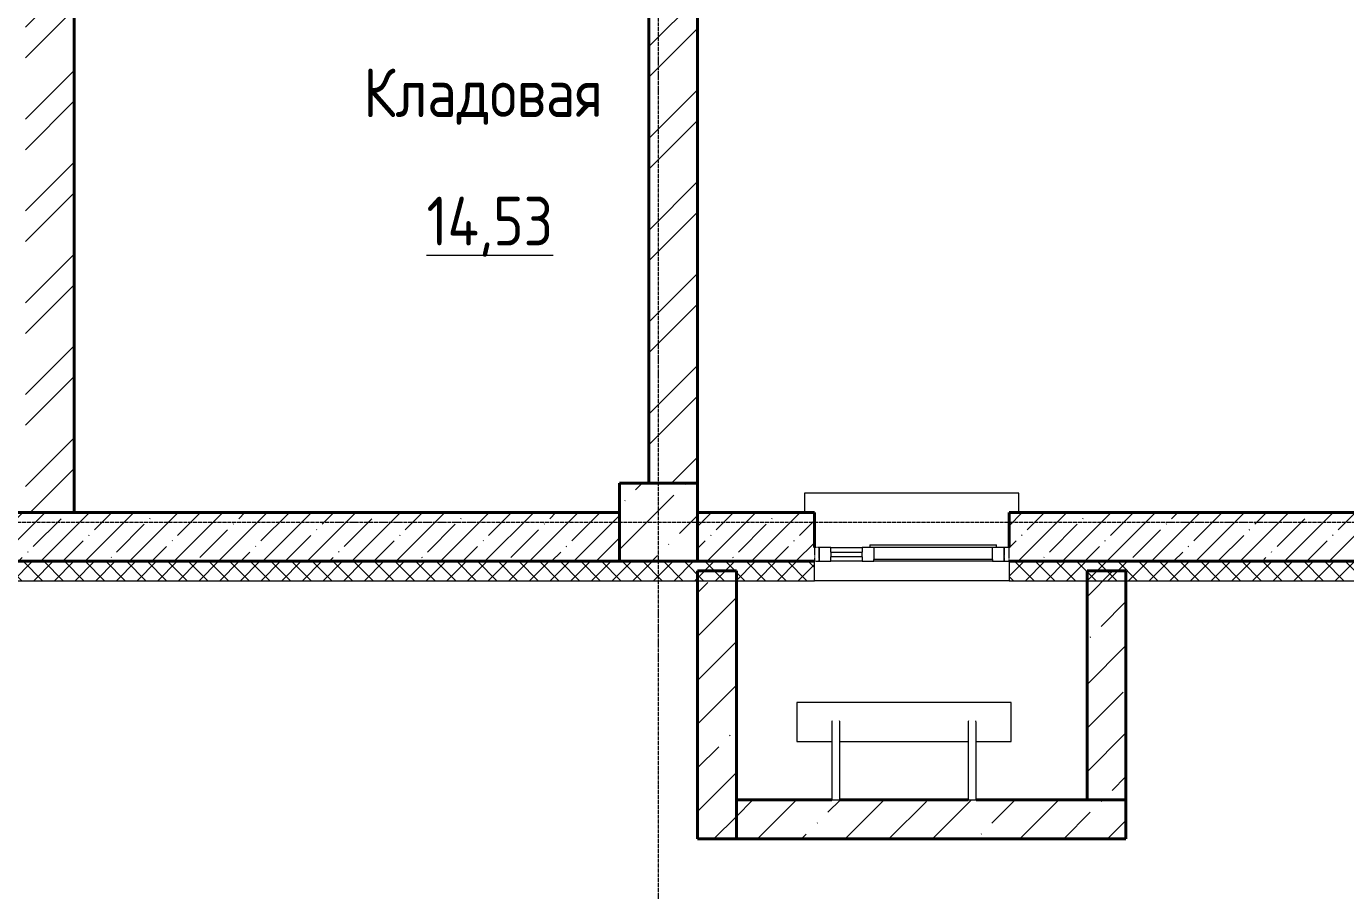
# Model space of a CAD drawing. Header units: millimetres. Extents: x 0 to 351840, y -132678 to 32417.
# Drawn here: x 318573 to 325347, y -205 to 4230 of the extents above; entities that cross this region are included whole.
import ezdxf

# ---------------------------------------------------------------- set-up
doc = ezdxf.new("R2010")
doc.units = ezdxf.units.MM
doc.linetypes.add('BI_линия_сетки', pattern=[25, 20, -2.5, 0, -2.5])
doc.linetypes.add('BI_невидимые', pattern=[5, 3, -2])
for name, color, linetype, lineweight in [('Каркас', 7, 'Continuous', 18), ('Марки помещений', 7, 'Continuous', 20), ('Несущие колонны', 7, 'Continuous', 18), ('Окна', 7, 'Continuous', 18), ('Оси', 7, 'Continuous', 9), ('Стены внутренние', 7, 'Continuous', 18), ('Стены наружные', 7, 'Continuous', 18), ('Стены несущие', 7, 'Continuous', 18), ('Стены отделка', 7, 'Continuous', 18)]:
    doc.layers.add(name, color=color, linetype=linetype, lineweight=lineweight)
doc.styles.add('GOST Common_1', font='GOST Common.ttf', dxfattribs={"width": 0.9, "height": 250})
pattern_1 = [(45, (5685.96, 5809.43), (-114.0493, 114.0493), []), (45, (5800.01, 5809.43), (-114.0493, 114.0493), [201.612, -40.322, 3.353, -36.97])]
pattern_2 = [(45, (5685.96, 5809.43), (-224.5064, 224.5064), []), (45, (5910.47, 5809.43), (-224.5064, 224.5064), [396.875, -79.375, 3.353, -76.022])]

# ---------------------------------------------------------------- blocks, each defined once
blk = doc.blocks.new('_временные_конструкции_колонны_монолитные_прямоугольная - _временная_конструкция_колонна_400x400-V3--01 Подвал__-3_000____Отделочный_')
at = {"layer": 'Несущие колонны', "lineweight": 9}
h = blk.add_hatch(dxfattribs=at)
h.set_pattern_fill('FP_4', color=9, style=0, pattern_type=2)
h.set_pattern_definition([(45, (-21400, 0), (84.1903, 308.6967), [396.875, -79.375, 3.353, -76.022])])
h.paths.add_polyline_path([(-200, -200), (200, -200), (200, 200), (-200, 200)])
at = {"layer": 'Несущие колонны', "color": 9, "lineweight": 40}
for p, q in [((200, 200), (-200, 200)), ((-200, 200), (-200, -200)), ((200, -200), (200, 200)), ((-200, -200), (200, -200))]:
    blk.add_line(p, q, dxfattribs=at)
blk = doc.blocks.new('_Окна_Пластиковые_Двухстворчатые_ПО - _окно_ОП_1200-1300_операторская-V39--01 Подвал__-3_000____Отделочный_')
at = {"layer": 'Окна', "color": 9, "linetype": 'BI_невидимые', "lineweight": 9}
for p, q in [((-475, 340.8), (-500, 340.8)), ((-500, 340.8), (-500, 270.8)), ((-475, 270.8), (-475, 340.8)), ((500, 340.8), (475, 340.8)), ((475, 340.8), (475, 270.8)), ((500, 270.8), (500, 340.8)), ((-500, 270.8), (-475, 270.8)), ((475, 270.8), (500, 270.8))]:
    blk.add_line(p, q, dxfattribs=at)
at = {"layer": 'Окна', "color": 9}
for p, q in [((-415, 340.8), (-475, 340.8)), ((-475, 340.8), (-475, 270.8)), ((-415, 340.8), (195, 340.8)), ((-415, 331.2), (-415, 340.8)), ((255, 340.8), (195, 340.8)), ((195, 340.8), (195, 331.2)), ((255, 340.8), (415, 340.8)), ((255, 317.8), (255, 340.8)), ((475, 340.8), (415, 340.8)), ((415, 340.8), (415, 317.8)), ((475, 270.8), (475, 340.8)), ((-415, 331.2), (195, 331.2)), ((-415, 331.2), (-415, 270.8)), ((195, 270.8), (195, 331.2)), ((255, 317.8), (415, 317.8)), ((255, 317.8), (255, 293.8)), ((415, 293.8), (255, 293.8)), ((255, 270.8), (255, 293.8)), ((415, 293.8), (415, 317.8)), ((415, 293.8), (415, 270.8)), ((-475, 270.8), (-435, 270.8)), ((-435, 270.8), (215, 270.8)), ((-435, 270.8), (-435, 255.8)), ((215, 255.8), (-435, 255.8)), ((215, 255.8), (215, 270.8)), ((215, 270.8), (255, 270.8)), ((415, 270.8), (255, 270.8)), ((415, 270.8), (475, 270.8))]:
    blk.add_line(p, q, dxfattribs=at)
blk = doc.blocks.new('_металлические_изделия_труба_круглая_ГОСТ10704-91_гнутая - _металлические_изделия_труба_40х3-5413482--01 Подвал__-3_000____Отделочный_')
at = {"layer": 'Каркас', "color": 9}
for p, q in [((22290, -1175), (22290, -1425)), ((22330, -1425), (22330, -1175)), ((22290, -1425), (22310, -1425)), ((22310, -1425), (22330, -1425))]:
    blk.add_line(p, q, dxfattribs=at)
at = {"layer": 'Каркас', "color": 9, "flags": 128}
for points in [[(22290, -1025), (22290, -1025.1), (22290, -1025.5), (22290, -1026.1), (22290, -1026.9), (22290, -1028), (22290, -1029.3), (22290, -1030.8), (22290, -1032.6), (22290, -1034.6), (22290, -1036.8), (22290, -1039.3), (22290, -1042), (22290, -1044.8), (22290, -1047.9), (22290, -1051.2), (22290, -1054.7), (22290, -1058.4), (22290, -1062.2), (22290, -1066.3), (22290, -1070.5), (22290, -1074.9), (22290, -1079.4), (22290, -1084.1), (22290, -1089), (22290, -1094), (22290, -1099.1), (22290, -1104.3), (22290, -1109.6), (22290, -1115.1), (22290, -1120.6), (22290, -1126.3), (22290, -1132), (22290, -1137.8), (22290, -1143.6), (22290, -1149.5), (22290, -1155.4), (22290, -1161.4), (22290, -1167.4), (22290, -1173.4), (22290, -1175)], [(22330, -1175), (22330, -1169), (22330, -1163), (22330, -1157), (22330, -1151.1), (22330, -1145.2), (22330, -1139.3), (22330, -1133.5), (22330, -1127.8), (22330, -1122.2), (22330, -1116.6), (22330, -1111.1), (22330, -1105.7), (22330, -1100.5), (22330, -1095.3), (22330, -1090.3), (22330, -1085.4), (22330, -1080.7), (22330, -1076.1), (22330, -1071.7), (22330, -1067.4), (22330, -1063.3), (22330, -1059.4), (22330, -1055.7), (22330, -1052.1), (22330, -1048.8), (22330, -1045.6), (22330, -1042.7), (22330, -1040), (22330, -1037.5), (22330, -1035.2), (22330, -1033.1), (22330, -1031.3), (22330, -1029.7), (22330, -1028.3), (22330, -1027.2), (22330, -1026.3), (22330, -1025.6), (22330, -1025.2), (22330, -1025), (22330, -1025)]]:
    blk.add_lwpolyline(points, dxfattribs=at)
at = {"layer": 'Каркас', "color": 9}
for start, end in [(165, 184.0123), (355.9877, 15)]:
    blk.add_arc((22310, -1025), 20, start, end, dxfattribs=at)
blk = doc.blocks.new('_металлические_изделия_труба_круглая_ГОСТ10704-91_гнутая - _металлические_изделия_труба_40х3-5413483--01 Подвал__-3_000____Отделочный_')
at = {"layer": 'Каркас', "color": 9}
for p, q in [((22990, -1175), (22990, -1425)), ((23030, -1425), (23030, -1175)), ((22990, -1425), (23010, -1425)), ((23010, -1425), (23030, -1425))]:
    blk.add_line(p, q, dxfattribs=at)
at = {"layer": 'Каркас', "color": 9, "flags": 128}
for points in [[(22990, -1025), (22990, -1025.1), (22990, -1025.5), (22990, -1026.1), (22990, -1026.9), (22990, -1028), (22990, -1029.3), (22990, -1030.8), (22990, -1032.6), (22990, -1034.6), (22990, -1036.8), (22990, -1039.3), (22990, -1042), (22990, -1044.8), (22990, -1047.9), (22990, -1051.2), (22990, -1054.7), (22990, -1058.4), (22990, -1062.2), (22990, -1066.3), (22990, -1070.5), (22990, -1074.9), (22990, -1079.4), (22990, -1084.1), (22990, -1089), (22990, -1094), (22990, -1099.1), (22990, -1104.3), (22990, -1109.6), (22990, -1115.1), (22990, -1120.6), (22990, -1126.3), (22990, -1132), (22990, -1137.8), (22990, -1143.6), (22990, -1149.5), (22990, -1155.4), (22990, -1161.4), (22990, -1167.4), (22990, -1173.4), (22990, -1175)], [(23030, -1175), (23030, -1169), (23030, -1163), (23030, -1157), (23030, -1151.1), (23030, -1145.2), (23030, -1139.3), (23030, -1133.5), (23030, -1127.8), (23030, -1122.2), (23030, -1116.6), (23030, -1111.1), (23030, -1105.7), (23030, -1100.5), (23030, -1095.3), (23030, -1090.3), (23030, -1085.4), (23030, -1080.7), (23030, -1076.1), (23030, -1071.7), (23030, -1067.4), (23030, -1063.3), (23030, -1059.4), (23030, -1055.7), (23030, -1052.1), (23030, -1048.8), (23030, -1045.6), (23030, -1042.7), (23030, -1040), (23030, -1037.5), (23030, -1035.2), (23030, -1033.1), (23030, -1031.3), (23030, -1029.7), (23030, -1028.3), (23030, -1027.2), (23030, -1026.3), (23030, -1025.6), (23030, -1025.2), (23030, -1025), (23030, -1025)]]:
    blk.add_lwpolyline(points, dxfattribs=at)
at = {"layer": 'Каркас', "color": 9}
for start, end in [(165, 184.0123), (355.9877, 15)]:
    blk.add_arc((23010, -1025), 20, start, end, dxfattribs=at)
blk = doc.blocks.new('_металлические_изделия_пластина - _металлические_изделия_пластина-5412834--01 Подвал__-3_000____Отделочный_')
at = {"layer": 'Каркас', "color": 9}
for p, q in [((180.2, 0), (0, 0)), ((0, 0), (0, -200)), ((880.2, 0), (219.8, 0)), ((1100, 0), (919.8, 0)), ((1100, -200), (1100, 0)), ((0, -200), (1100, -200))]:
    blk.add_line(p, q, dxfattribs=at)
blk = doc.blocks.new('_подоконник_ПВХ - _подоконник_ПВХ-5886825--01 Подвал__-3_000____Отделочный_')
at = {"layer": 'Окна', "color": 9}
for p, q in [((-550, -180), (-550, -280)), ((550, -280), (550, -180)), ((-550, -280), (550, -280))]:
    blk.add_line(p, q, dxfattribs=at)
blk = doc.blocks.new('Подоснова подвал')
at = {"layer": 'Стены внутренние', "lineweight": 9}
h = blk.add_hatch(dxfattribs=at)
h.set_pattern_fill('FP_38', color=9, angle=45, style=0, pattern_type=2)
h.set_pattern_definition([(45, (5685.96, 5809.43), (-235.7317, 235.7317), []), (45, (5843.12, 5809.43), (-235.7317, 235.7317), [])])
h.paths.add_polyline_path([(27286, 6009.4), (27286, 11879.4), (27036, 11879.4), (27036, 6009.4), (27189.1, 6009.4)])
h = blk.add_hatch(dxfattribs=at)
h.set_pattern_fill('FP_37', color=9, angle=45, style=0, pattern_type=2)
h.set_pattern_definition([(45, (5685.96, 5809.43), (-235.732, 235.732), []), (45, (5843.12, 5809.43), (-235.732, 235.732), [])])
h.paths.add_polyline_path([(24086, 5859.4), (24086, 10909.4), (23836, 10909.4), (23836, 5859.4)])
h = blk.add_hatch(dxfattribs=at)
h.set_pattern_fill('FP_47', color=9, style=0, pattern_type=2)
h.set_pattern_definition([(45, (5685.964, 5809.43), (-53.03301, 53.03301), []), (135, (5685.964, 5809.43), (-53.03301, -53.03301), [])])
h.paths.add_polyline_path([(53536, 5509.4), (53636, 5509.4), (53636, 5609.4), (49186, 5609.4), (49186, 5509.4), (53136, 5509.4)])
h.paths.add_polyline_path([(48186, 5509.4), (48186, 5609.4), (28886, 5609.4), (28886, 5509.4), (47689.8, 5509.4)])
h.paths.add_polyline_path([(27886, 5509.4), (27886, 5609.4), (5486, 5609.4), (5486, 5509.4), (27286, 5509.4)])
at = {"layer": 'Стены наружные', "lineweight": 9}
h = blk.add_hatch(dxfattribs=at)
h.set_pattern_fill('FP_40', color=9, style=0, pattern_type=2)
h.set_pattern_definition(pattern_1)
h.paths.add_polyline_path([(26886, 5609.4), (26886, 5859.4), (21786, 5859.4), (21786, 5609.4), (26164, 5609.4)])
h = blk.add_hatch(dxfattribs=at)
h.set_pattern_fill('FP_40', color=9, style=0, pattern_type=2)
h.set_pattern_definition(pattern_1)
h.paths.add_polyline_path([(32436, 5609.4), (32436, 5859.4), (28886, 5859.4), (28886, 5609.4), (32314.3, 5609.4)])
h.paths.add_polyline_path([(27886, 5609.4), (27886, 5859.4), (27286, 5859.4), (27286, 5609.4)])
h = blk.add_hatch(dxfattribs=at)
h.set_pattern_fill('FP_39', color=9, style=0, pattern_type=2)
h.set_pattern_definition(pattern_2)
h.paths.add_polyline_path([(27486, 4184.4), (27486, 5559.4), (27286, 5559.4), (27286, 4184.4)])
h = blk.add_hatch(dxfattribs=at)
h.set_pattern_fill('FP_39', color=9, style=0, pattern_type=2)
h.set_pattern_definition(pattern_2)
h.paths.add_polyline_path([(29486, 4384.4), (29486, 5559.4), (29286, 5559.4), (29286, 4384.4)])
h = blk.add_hatch(dxfattribs=at)
h.set_pattern_fill('FP_39', color=9, style=0, pattern_type=2)
h.set_pattern_definition(pattern_2)
h.paths.add_polyline_path([(29486, 4184.4), (29486, 4384.4), (27486, 4384.4), (27486, 4184.4), (29239.2, 4184.4)])
at = {"layer": 'Оси', "color": 9, "linetype": 'BI_линия_сетки'}
for p, q in [((27086, 799.9), (27086, 35999.7)), ((-805.2, 5809.4), (56347.2, 5809.4))]:
    blk.add_line(p, q, dxfattribs=at)
at = {"layer": 'Стены внутренние', "color": 9}
blk.add_line((28886, 5509.4), (27886, 5509.4), dxfattribs=at)
at = {"layer": 'Стены несущие', "color": 9, "lineweight": 40}
for p, q in [((27286, 6009.4), (27286, 11879.4)), ((24086, 5859.4), (24086, 10909.4)), ((27036, 10909.4), (27036, 6009.4)), ((26886, 5859.4), (21786, 5859.4)), ((27886, 5859.4), (27286, 5859.4)), ((27886, 5679.4), (27886, 5859.4)), ((32436, 5859.4), (28886, 5859.4)), ((28886, 5859.4), (28886, 5679.4)), ((21786, 5609.4), (26886, 5609.4)), ((27286, 5609.4), (27886, 5609.4)), ((27486, 5559.4), (27286, 5559.4)), ((27286, 5559.4), (27286, 4184.4)), ((27486, 4184.4), (27486, 5559.4)), ((28886, 5609.4), (32436, 5609.4)), ((29286, 5559.4), (29286, 4384.4)), ((29486, 5559.4), (29286, 5559.4)), ((29486, 4184.4), (29486, 5559.4)), ((27976, 4384.4), (27486, 4384.4)), ((28676, 4384.4), (28016, 4384.4)), ((29486, 4384.4), (28716, 4384.4)), ((27286, 4184.4), (29486, 4184.4))]:
    blk.add_line(p, q, dxfattribs=at)
at = {"layer": 'Стены отделка', "color": 9, "lineweight": 9}
for p, q in [((27886, 5509.4), (27886, 5609.4)), ((28886, 5609.4), (28886, 5509.4)), ((5386, 5509.4), (27886, 5509.4)), ((28886, 5509.4), (48186, 5509.4))]:
    blk.add_line(p, q, dxfattribs=at)
at = {"layer": 'Каркас', "color": 9, "rotation": 180}
blk.add_blockref('_металлические_изделия_пластина - _металлические_изделия_пластина-5412834--01 Подвал__-3_000____Отделочный_', (28896, 4684.4), dxfattribs=at)
at = {"layer": 'Каркас', "color": 9}
for name in ['_металлические_изделия_труба_круглая_ГОСТ10704-91_гнутая - _металлические_изделия_труба_40х3-5413482--01 Подвал__-3_000____Отделочный_', '_металлические_изделия_труба_круглая_ГОСТ10704-91_гнутая - _металлические_изделия_труба_40х3-5413483--01 Подвал__-3_000____Отделочный_']:
    blk.add_blockref(name, (5686, 5809.4), dxfattribs=at)
at = {"layer": 'Несущие колонны', "color": 9}
blk.add_blockref('_временные_конструкции_колонны_монолитные_прямоугольная - _временная_конструкция_колонна_400x400-V3--01 Подвал__-3_000____Отделочный_', (27086, 5809.4), dxfattribs=at)
at = {"layer": 'Окна', "color": 9, "rotation": 180}
for name, p in [('_подоконник_ПВХ - _подоконник_ПВХ-5886825--01 Подвал__-3_000____Отделочный_', (28386, 5679.4)), ('_Окна_Пластиковые_Двухстворчатые_ПО - _окно_ОП_1200-1300_операторская-V39--01 Подвал__-3_000____Отделочный_', (28386, 5950.3))]:
    blk.add_blockref(name, p, dxfattribs=at)
at = {"layer": 'Марки помещений', "color": 9, "lineweight": 9, "char_height": 250, "attachment_point": 1, "style": 'GOST Common_1'}
for s, insert, width in [('Кладовая', (25570.4, 8139.3), 1623.417), ('\\L14,53', (25894.8, 7480.2), 836.962)]:
    blk.add_mtext(s, dxfattribs=dict(at, insert=insert, width=width))

msp = doc.modelspace()

# ---------------------------------------------------------------- block references
msp.add_blockref('Подоснова подвал', (294733.3, -4124))

doc.saveas('drawing.dxf')
